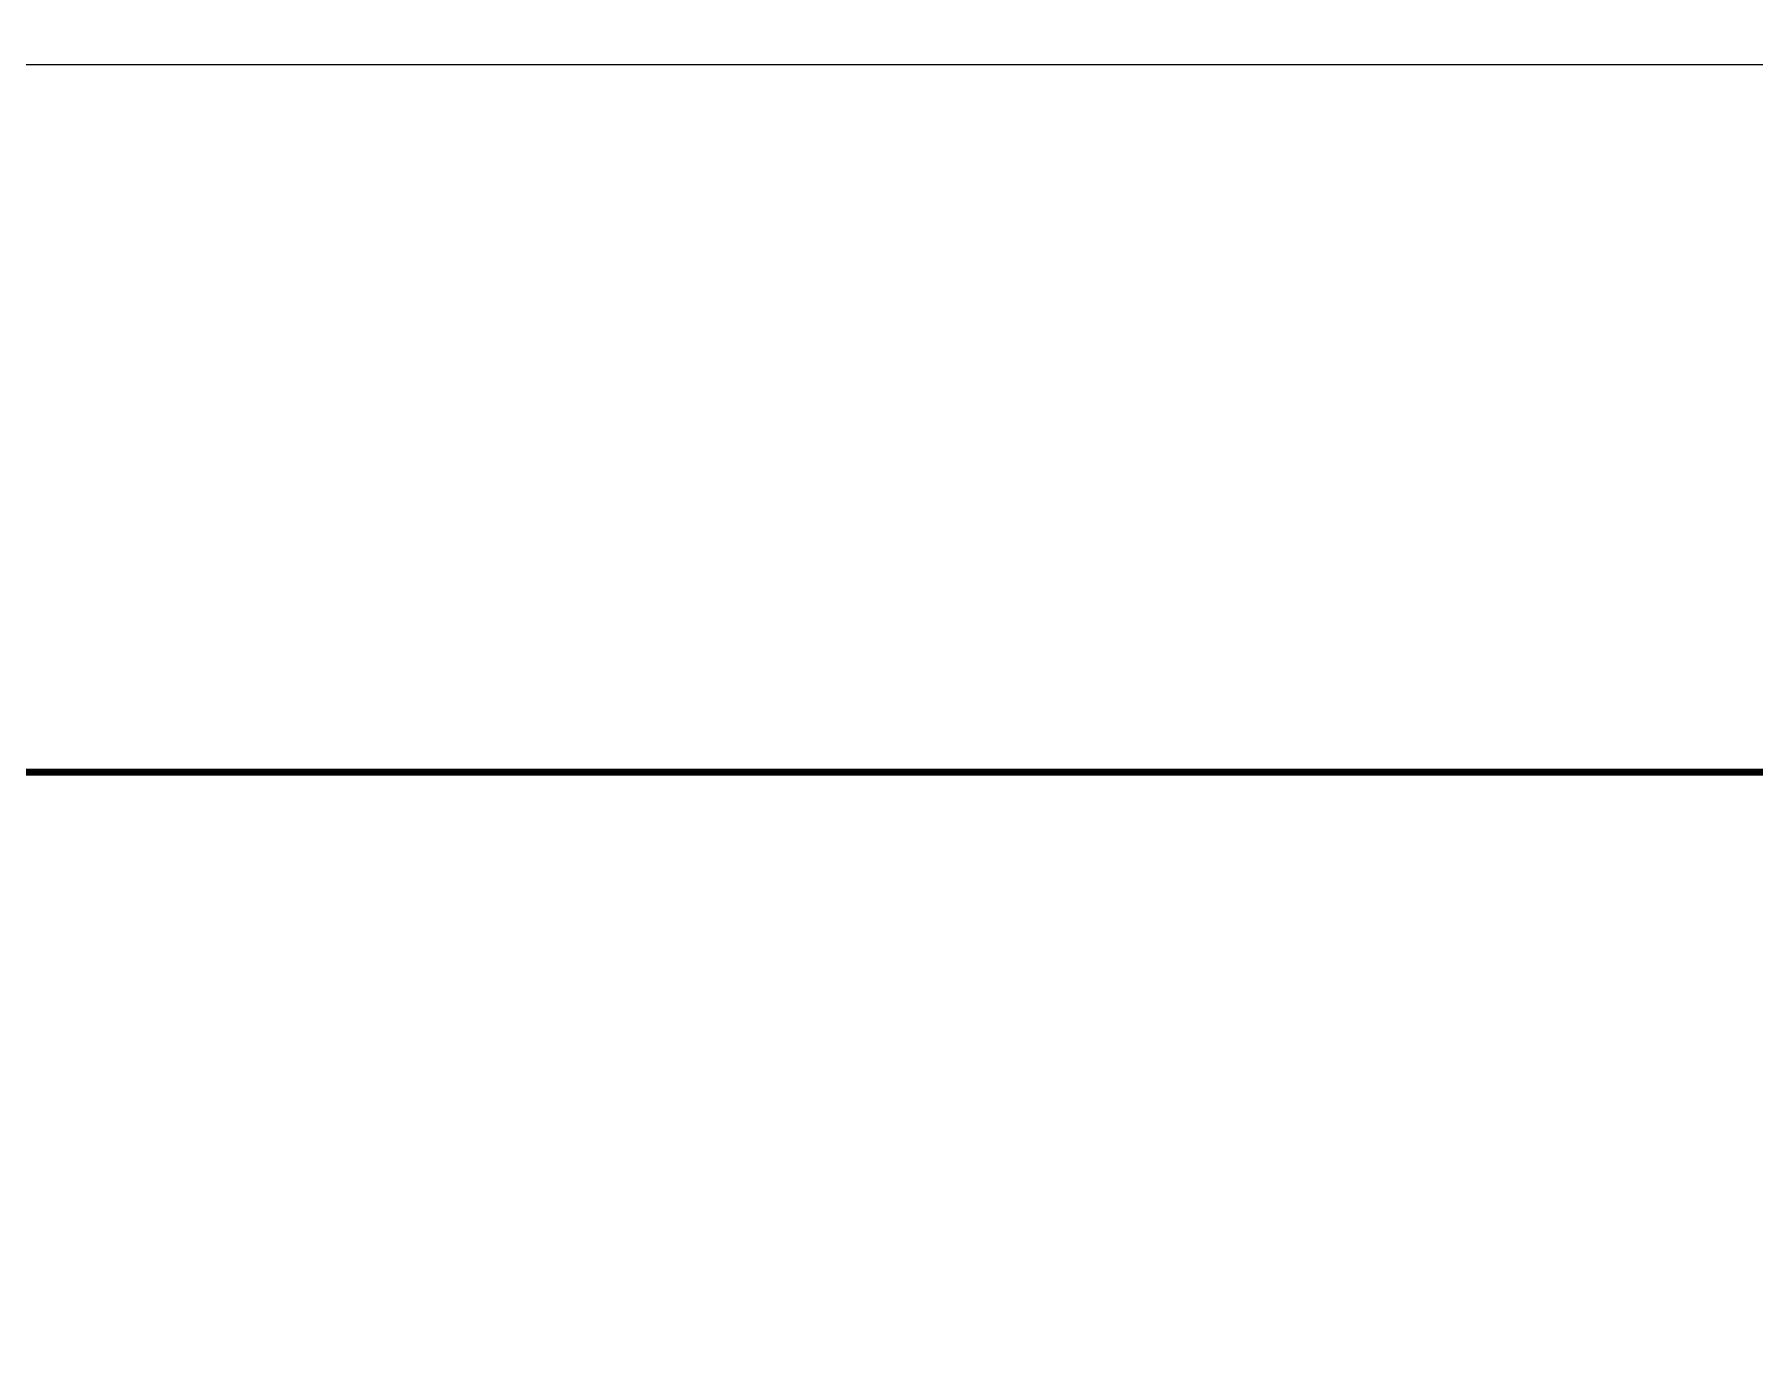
# Model space of a CAD drawing. Extents: x 529262 to 576451, y 2694391 to 2717535.
# Drawn here: x 563567 to 564789, y 2712163 to 2713106 of the extents above; entities that cross this region are included whole.
import ezdxf
from ezdxf.xclip import XClip

# ---------------------------------------------------------------- set-up
doc = ezdxf.new("R2010")
doc.units = 0
doc.header["$XCLIPFRAME"] = 0
for name, color, linetype in [('PP-COM', 7, 'Continuous'), ('PUB_TITLE', 4, 'Continuous'), ('RD-中线', 40, 'Continuous')]:
    doc.layers.add(name, color=color, linetype=linetype)

# ---------------------------------------------------------------- blocks, each defined once
blk = doc.blocks.new('A$C19FD0107')
at = {"layer": 'RD-中线', "color": 8, "linetype": 'Continuous', "flags": 128}
blk.add_lwpolyline([(-7165.2, 17031.5), (-7088, 17197.7, 0.013348), (-7081.6, 17212.4), (-6971.3, 17487.5, -0.036527), (-6952.1, 17526.8), (-6940, 17547.5, -0.14412), (-6816.8, 17663.9), (-6390.9, 17880.6, 0.037294), (-6346.4, 17907.7), (-5306.1, 18650.1, -0.285876), (-4936.8, 18673.4), (-4885.6, 18645.8, 0.191634), (-4628.5, 18616), (-4407.5, 18675.6, -0.159687), (-4189.8, 18664), (-4046.8, 18608.5)], format="xyb", dxfattribs=at)

msp = doc.modelspace()

# ---------------------------------------------------------------- linework, layer by layer
at = {"layer": 'PUB_TITLE', "color": 7}
msp.add_lwpolyline([(561267.748, 2707366.835), (569352.748, 2707366.835), (569352.748, 2713084.085), (561267.748, 2713084.085)], close=True, dxfattribs=at)
at = {"layer": 'PUB_TITLE', "color": 7, "const_width": 5}
msp.add_lwpolyline([(568193.3, 2711843.351), (568193.3, 2708691.925), (561392.748, 2708691.925), (561392.748, 2712581.567), (569352.748, 2712581.567)], dxfattribs=at)

# ---------------------------------------------------------------- block references
at = {"layer": 'PP-COM'}
ref = msp.add_blockref('A$C19FD0107', (570997.993, 2694390.603), dxfattribs=at)
XClip(ref).set_block_clipping_path([(-9366.4383134884, 14428.6043910822), (-3328.4480743363, 17452.7484863754)])

doc.saveas('drawing.dxf')
